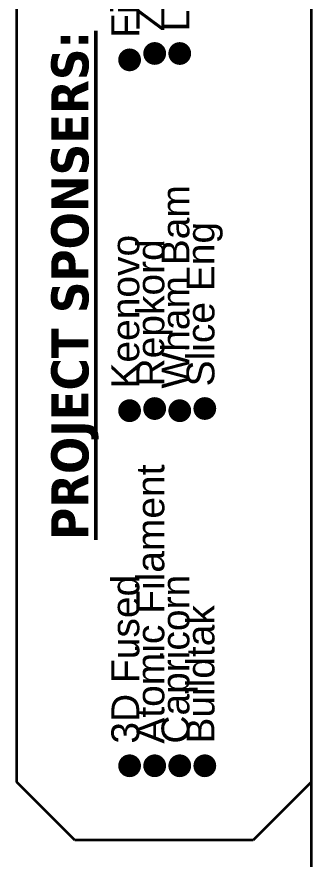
# Model space of a CAD drawing. Header units: inches. Extents: x 1.3 to 45, y 0.7 to 28.7.
# Drawn here: x 43.309 to 45, y 20.546 to 25.38 of the extents above; entities that cross this region are included whole.
import ezdxf

# ---------------------------------------------------------------- set-up
doc = ezdxf.new("R2010")
doc.units = ezdxf.units.IN
doc.header["$LTSCALE"] = 2.666666666666667
doc.header["$MEASUREMENT"] = 0
doc.layers.get('0').update_dxf_attribs({"lineweight": 25})
doc.layers.add('TITLE', color=7, linetype='Continuous', lineweight=35)
doc.layers.add('Title (ANSI)', color=7, linetype='Continuous', lineweight=50)
doc.styles.add('Note Text (ANSI)', font='tahoma.ttf')
doc.styles.add('Text Style133', font='tahoma.ttf', dxfattribs={"width": 0.8999999761581421})
doc.styles.add('Text Style260', font='tahomabd.ttf', dxfattribs={"width": 0.8999999761581421})
doc.styles.add('Text Style71', font='tahoma.ttf')

# ---------------------------------------------------------------- blocks, each defined once
blk = doc.blocks.new('Borders B-Size')
at = {"layer": 'TITLE'}
blk.add_line((16.875, 10.625), (16.875, 0.3750000000000016), dxfattribs=at)
blk = doc.blocks.new('Title Blocks 3DPW')
at = {"layer": 'TITLE'}
for p, q in [((15.99556226283551, 7.906850746068799), (15.99556226283551, 9.899875781788078)), ((16.12056226283551, 7.781850746068799), (15.99556226283551, 7.906850746068799)), ((16.62960035672961, 7.906850746068799), (16.50460035672961, 7.781850746068799)), ((16.50460035672961, 7.781850746068799), (16.12056226283551, 7.781850746068799))]:
    blk.add_line(p, q, dxfattribs=at)
at = {"layer": 'TITLE', "color": 7, "style": 'Text Style133', "width": 0.9}
blk.add_attdef('PART_NUMBER_001', (16.56688816874242, 3.073301468613359), '', height=0.1000000031914298, rotation=90, dxfattribs=at)
at = {"layer": 'TITLE', "color": 7, "style": 'Text Style71'}
blk.add_attdef('DESCRIPTION_001', (16.59464474833814, 0.3912227012866832), '', height=0.1399999997747226, rotation=89.99999999998299, dxfattribs=at)
at = {"layer": 'Title (ANSI)', "char_height": 0.1000000031914298, "width": 2.944852059000032, "rotation": 90, "line_spacing_factor": 0.5400000214576721, "style": 'Note Text (ANSI)'}
for s, insert, attachment_point in [('\\fSegoe UI Symbol|b0|i0;\\H0.0400;●\\fSegoe UI Symbol|b0|i0;\\H0.0600; \\fArial|b0|i0;\\H0.0600;3D Fused              \\fSegoe UI Symbol|b0|i0;\\H0.0400;●\\fSegoe UI Symbol|b0|i0;\\H0.0600; \\fArial|b0|i0;\\H0.0600;Keenovo               \\fSegoe UI Symbol|b0|i0;\\H0.0400;●\\fSegoe UI Symbol|b0|i0;\\H0.0600; \\fArial|b0|i0;\\H0.0600;Filastruder \\fSegoe UI Symbol|b0|i0;\\H0.0600;\\P\\fSegoe UI Symbol|b0|i0;\\H0.0400;●\\fSegoe UI Symbol|b0|i0;\\H0.0600; \\fArial|b0|i0;\\H0.0600;Atomic Filament    \\fSegoe UI Symbol|b0|i0;\\H0.0400;●\\fSegoe UI Symbol|b0|i0;\\H0.0600; \\fArial|b0|i0;\\H0.0600;Repkord                \\fSegoe UI Symbol|b0|i0;\\H0.0400;●\\fSegoe UI Symbol|b0|i0;\\H0.0600; \\fArial|b0|i0;\\H0.0600;Zesty Tech\\P\\fSegoe UI Symbol|b0|i0;\\H0.0400;●\\fSegoe UI Symbol|b0|i0;\\H0.0600; \\fArial|b0|i0;\\H0.0600;Capricorn              \\fSegoe UI Symbol|b0|i0;\\H0.0400;●\\fSegoe UI Symbol|b0|i0;\\H0.0600; \\fArial|b0|i0;\\H0.0600;Wham Bam           \\fSegoe UI Symbol|b0|i0;\\H0.0400;●\\fSegoe UI Symbol|b0|i0;\\H0.0600; \\fArial|b0|i0;\\H0.0600;LDO Motors\\P\\fSegoe UI Symbol|b0|i0;\\H0.0400;●\\fSegoe UI Symbol|b0|i0;\\H0.0600; \\fArial|b0|i0;\\H0.0600;Buildtak                 \\fSegoe UI Symbol|b0|i0;\\H0.0400;●\\fSegoe UI Symbol|b0|i0;\\H0.0600; \\fArial|b0|i0;\\H0.0600;Slice Eng\\P\\fArial|b0|i0;\\H0.0600;\\P\\fArial|b0|i0;\\H0.0600;\\P\\fArial|b0|i0;\\H0.0600;\\P\\fTahoma|b1|i0;\\H0.0850;\\P', (16.19921986180487, 7.914825621325694), 1), ('\\fTahoma|b1|i0;\\H0.0800;\\LPROJECT SPONSERS:\\l\\fTahoma|b1|i0;\\H0.1000;\\L\\P\\l\\fArial|b0|i0;\\H0.0600;\\P\\fArial|b0|i0;\\H0.0600;\\P\\fArial|b0|i0;\\H0.0600;\\P\\fTahoma|b1|i0;\\H0.0850;\\P', (16.06980571777839, 8.975828866512817), 2)]:
    blk.add_mtext(s, dxfattribs=dict(at, insert=insert, attachment_point=attachment_point))
at = {"layer": 'Title (ANSI)', "color": 7, "style": 'Text Style260', "width": 0.9}
blk.add_attdef('CUSTOMER_001', (16.23920807644805, 0.3972007583186815), '', height=0.1700000030787911, rotation=90, dxfattribs=at)

msp = doc.modelspace()

# ---------------------------------------------------------------- block references
at = {"xscale": 2.666666666666667, "yscale": 2.666666666666667, "zscale": 2.666666666666667}
for name, p in [('Borders B-Size', (0, 0)), ('Title Blocks 3DPW', (0.6543990487210017, -0.09735791630362949))]:
    msp.add_blockref(name, p, dxfattribs=at)

doc.saveas('drawing.dxf')
